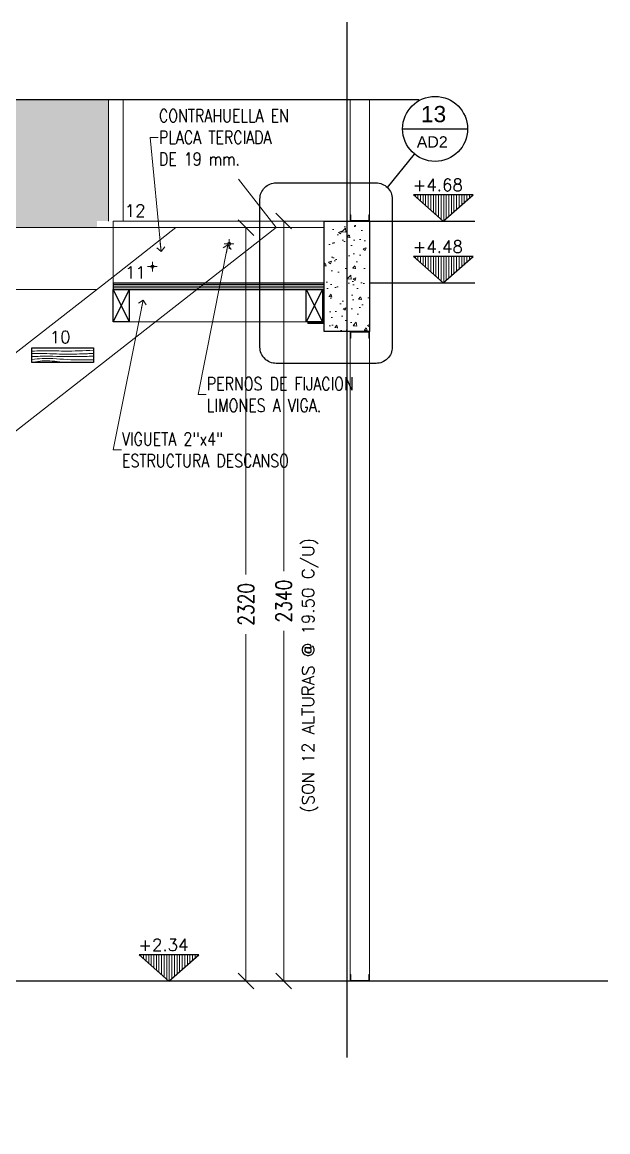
# Model space of a CAD drawing. Header units: metres. Extents: x -40 to 265, y 63 to 163.
# Drawn here: x 217.017 to 218.821, y 152.892 to 156.309 of the extents above; entities that cross this region are included whole.
import ezdxf
from ezdxf.enums import TextEntityAlignment as Align

# ---------------------------------------------------------------- set-up
doc = ezdxf.new("R2010")
doc.units = ezdxf.units.M
doc.header["$LTSCALE"] = 5
doc.header["$MEASUREMENT"] = 0
doc.layers.get('0').update_dxf_attribs({"color": 30})
doc.layers.get('DEFPOINTS').update_dxf_attribs({"color": 210})
for name, color, linetype, lineweight in [('A-ANNO-DIMS', 3, 'Continuous', 18), ('A-ANNO-TEXT', 3, 'Continuous', 18), ('A-DETL-GRPH', 4, 'Continuous', 25), ('A-DETL-MBND', 3, 'Continuous', 18), ('A-DETL-MCUT', 4, 'Continuous', 25), ('A-DETL-PATT', 8, 'Continuous', 18)]:
    doc.layers.add(name, color=color, linetype=linetype, lineweight=lineweight)
doc.styles.add('E-ARIAL', font='arial.ttf')
doc.styles.add('E-ROMANS', font='romans.shx', dxfattribs={"width": 0.8})
doc.dimstyles.new('E-0010_TICK_18', dxfattribs={"dimscale": 0.001, "dimtxt": 18, "dimasz": 18, "dimexe": 9, "dimexo": 6, "dimgap": 9, "dimtad": 0, "dimdec": 0, "dimlfac": 1000, "dimzin": 0, "dimdsep": 46, "dimtxsty": 'E-ROMANS', "dimblk": 'OBLIQUE', "dimcen": 9, "dimclrd": 256, "dimclre": 256, "dimclrt": 256, "dimadec": 0, "dimazin": 0, "dimtfac": 1, "dimtdec": 0, "dimtmove": 1, "dimatfit": 3, "dimldrblk": 'OPEN90', "dimfxl": 1, "dimtfill": 1, "dimtolj": 1, "dimtzin": 0, "dimarcsym": 0})
doc.dimstyles.new('E-0020_TICK_24', dxfattribs={"dimscale": 0.001, "dimtxt": 48, "dimasz": 48, "dimexe": 24, "dimexo": 16, "dimgap": 24, "dimtad": 0, "dimdec": 0, "dimlfac": 1000, "dimzin": 0, "dimdsep": 46, "dimtxsty": 'E-ROMANS', "dimblk": 'OBLIQUE', "dimcen": 24, "dimclrd": 256, "dimclre": 256, "dimclrt": 256, "dimadec": 0, "dimazin": 0, "dimtfac": 1, "dimtdec": 0, "dimtmove": 1, "dimatfit": 3, "dimldrblk": 'OPEN90', "dimfxl": 1, "dimtfill": 1, "dimtolj": 1, "dimtzin": 0, "dimlwd": -1, "dimarcsym": 0})

# ---------------------------------------------------------------- blocks, each defined once
blk = doc.blocks.new('_Oblique')
at = {"color": 0, "linetype": 'ByBlock', "lineweight": -2}
blk.add_line((-0.5, -0.5), (0.5, 0.5), dxfattribs=at)
blk = doc.blocks.new('*D44')
at = {"layer": 'A-ANNO-DIMS', "lineweight": -2, "transparency": 16777216}
for p, q in [((217.2992, 155.6966), (217.8469, 155.6966)), ((217.2992, 153.3564), (217.8469, 153.3564))]:
    blk.add_line(p, q, dxfattribs=at)
at = {"layer": 'A-ANNO-DIMS', "transparency": 16777216}
for p, q in [((217.8229, 155.6966), (217.8229, 154.6182)), ((217.8229, 153.3564), (217.8229, 154.4348))]:
    blk.add_line(p, q, dxfattribs=at)
at = {"layer": 'DEFPOINTS', "color": 0, "transparency": 16777216}
for p in [(217.2832, 155.6966), (217.2832, 153.3564), (217.8229, 153.3564)]:
    blk.add_point(p, dxfattribs=at)
at = {"layer": 'A-ANNO-DIMS', "transparency": 16777216, "xscale": 0.048, "yscale": 0.048, "zscale": 0.048}
for p, rotation in [((217.8229, 155.6966), 90), ((217.8229, 153.3564), 270)]:
    blk.add_blockref('_Oblique', p, dxfattribs=dict(at, rotation=rotation))
at = {"layer": 'A-ANNO-DIMS', "transparency": 16777216, "insert": (217.8229, 154.5265), "char_height": 0.048, "attachment_point": 5, "rotation": 90, "style": 'E-ROMANS', "bg_fill": 3, "box_fill_scale": 1.25, "bg_fill_color": 256, "bg_fill_true_color": 13158600, "bg_fill_transparency": 0}
blk.add_mtext('\\A1;2340', dxfattribs=at)
blk = doc.blocks.new('_Open90')
at = {"color": 0, "linetype": 'ByBlock', "lineweight": -2}
for p, q in [((0, 0), (-1, 0)), ((-0.5, 0.5), (0, 0)), ((0, 0), (-0.5, -0.5))]:
    blk.add_line(p, q, dxfattribs=at)
blk = doc.blocks.new('*D45')
at = {"layer": 'A-ANNO-DIMS', "lineweight": -2, "transparency": 16777216}
for p, q in [((217.1806, 155.6766), (217.7307, 155.6766)), ((217.1806, 153.3564), (217.7307, 153.3564))]:
    blk.add_line(p, q, dxfattribs=at)
at = {"layer": 'A-ANNO-DIMS', "transparency": 16777216}
for p, q in [((217.7067, 155.6766), (217.7067, 154.6082)), ((217.7067, 153.3564), (217.7067, 154.4248))]:
    blk.add_line(p, q, dxfattribs=at)
at = {"layer": 'DEFPOINTS', "color": 0, "transparency": 16777216}
for p in [(217.1646, 155.6766), (217.1646, 153.3564), (217.7067, 153.3564)]:
    blk.add_point(p, dxfattribs=at)
at = {"layer": 'A-ANNO-DIMS', "transparency": 16777216, "xscale": 0.048, "yscale": 0.048, "zscale": 0.048}
for p, rotation in [((217.7067, 155.6766), 90), ((217.7067, 153.3564), 270)]:
    blk.add_blockref('_Oblique', p, dxfattribs=dict(at, rotation=rotation))
at = {"layer": 'A-ANNO-DIMS', "transparency": 16777216, "insert": (217.7067, 154.5165), "char_height": 0.048, "attachment_point": 5, "rotation": 90, "style": 'E-ROMANS', "bg_fill": 3, "box_fill_scale": 1.25, "bg_fill_color": 256, "bg_fill_true_color": 13158600, "bg_fill_transparency": 0}
blk.add_mtext('\\A1;2320', dxfattribs=at)
blk = doc.blocks.new('QM-ARQ-DET')
at = {"layer": 'A-DETL-PATT'}
h = blk.add_hatch(dxfattribs=at)
h.set_pattern_fill('ANSI31', color=256, scale=0.0025, angle=225, style=0)
h.set_pattern_definition([(270, (116.0727845, 89.863818), (-0.0079375, -8e-19), [])])
h.paths.add_polyline_path([(218.4065, 155.7775), (218.3145, 155.6963), (218.2225, 155.7775)])
h = blk.add_hatch(dxfattribs=at)
h.set_pattern_fill('AR-CONC', color=256, scale=0.0005, style=0)
h.set_pattern_definition([(50, (0, 0), (0.091092334, -0.007969543), [0.009525, -0.104775]), (355, (0, 0), (-0.017621413, 0.09552832), [0.00762, -0.08382]), (100.451, (0.00759, -0.00066), (0.07347125, 0.087558344), [0.008095, -0.089045]), (46.1842, (0, 0.0254), (0.13553952, -0.021021164), [0.0142875, -0.1571625]), (96.6356, (0.0113, 0.02365), (0.11870212, 0.12371278), [0.0121425, -0.1335675]), (351.184, (0, 0.0254), (0.1187023, 0.12371256), [0.01143, -0.12573]), (21, (0.0127, 0.01905), (0.07580744, -0.05113276), [0.009525, -0.104775]), (326, (0.0127, 0.01905), (0.030901014, 0.092093983), [0.00762, -0.08382]), (71.4514, (0.01902, 0.01479), (0.106708245, 0.04096143), [0.008095, -0.089045]), (37.5, (0, 0), (0.0015443016, 0.0422775194), [0, -0.082804, 0, -0.08509, 0, -0.0841375]), (7.5, (0, 0), (0.033409831, 0.0500902874), [0, -0.048514, 0, -0.080899, 0, -0.0320675]), (327.5, (-0.02832, 0), (0.0677952976, -0.002864372), [0, -0.03175, 0, -0.09906, 0, -0.131445]), (317.5, (-0.04102, 0), (0.074064591, 0.012713246), [0, -0.041275, 0, -0.065786, 0, -0.093345])])
h.paths.add_polyline_path([(217.9474, 155.3564), (218.0874, 155.3564), (218.0874, 155.6964), (218.0274, 155.6964), (217.9474, 155.6964)])
h = blk.add_hatch(dxfattribs=at)
h.set_pattern_fill('ANSI31', color=256, scale=0.0025, angle=225, style=0)
h.set_pattern_definition([(270, (116.0727845, 89.673818), (-0.0079375, -8e-19), [])])
h.paths.add_polyline_path([(218.4065, 155.5875), (218.3145, 155.5063), (218.2225, 155.5875)])
h = blk.add_hatch(dxfattribs=at)
h.set_pattern_fill('STEEL', color=256, scale=0.02, angle=90, style=0)
h.set_pattern_definition([(225, (282.8810214, 120.9979023), (-0.00176776695, 0.00176776695), []), (225, (282.8797714, 120.9979023), (-0.00176776695, 0.00176776695), [])])
h.paths.add_polyline_path([(217.8974, 155.3814), (217.8974, 155.3864), (217.9424, 155.3864), (217.9424, 155.4314), (217.9474, 155.4314), (217.9474, 155.3814)])
h = blk.add_hatch(dxfattribs=at)
h.set_pattern_fill('ANSI31', color=256, scale=0.0025, angle=225, style=0)
h.set_pattern_definition([(270, (115.227573, 87.523818), (-0.0079375, -8e-19), [])])
h.paths.add_polyline_path([(217.5613, 153.4375), (217.4693, 153.3563), (217.3773, 153.4375)])
at = {"layer": 'A-DETL-GRPH'}
for p, q in [((218.0174, 156.3091), (218.0174, 153.1211)), ((216.5181, 156.0711), (218.239, 156.0711)), ((218.1893, 155.9806), (218.3893, 155.9806)), ((218.1426, 155.7999), (218.2263, 155.9029)), ((217.2974, 155.4864), (217.3474, 155.3864)), ((217.3474, 155.4864), (217.2974, 155.3864)), ((217.8924, 155.4864), (217.9424, 155.3864)), ((217.9424, 155.4864), (217.8924, 155.3864))]:
    blk.add_line(p, q, dxfattribs=at)
for points in [[(218.3146, 155.6964), (218.4066, 155.7776), (218.2226, 155.7776)], [(218.3146, 155.5064), (218.4066, 155.5876), (218.2226, 155.5876)], [(217.4693, 153.3564), (217.5613, 153.4376), (217.3773, 153.4376)]]:
    blk.add_lwpolyline(points, close=True, dxfattribs=at)
blk.add_circle((218.2893, 155.9806), 0.1, dxfattribs=at)
at = {"layer": 'A-DETL-MBND'}
for p, q in [((217.2832, 155.6966), (217.2832, 156.0711)), ((217.3282, 156.0711), (217.3282, 155.6966)), ((218.0274, 156.0684), (218.0274, 155.7164)), ((218.0874, 156.0684), (218.0874, 155.7164)), ((218.0274, 155.6964), (218.0274, 155.7164)), ((218.0274, 155.7164), (218.0294, 155.7164)), ((218.0294, 155.6984), (218.0294, 155.7164)), ((218.0854, 155.7164), (218.0854, 155.6984)), ((218.0854, 155.7164), (218.0874, 155.7164)), ((218.0874, 155.7164), (218.0874, 155.6964)), ((218.0874, 155.6964), (218.0274, 155.6964)), ((218.0854, 155.6984), (218.0294, 155.6984)), ((217.6546, 155.6114), (217.6546, 155.6414)), ((217.6696, 155.6264), (217.6396, 155.6264)), ((217.4185, 155.5414), (217.4185, 155.5714)), ((217.4335, 155.5564), (217.4035, 155.5564)), ((217.2475, 155.4864), (215.0874, 155.4864)), ((218.0874, 155.3564), (218.0274, 155.3564)), ((218.0274, 155.3564), (218.0274, 155.3364)), ((218.0274, 155.3364), (218.0294, 155.3364)), ((218.0274, 153.3564), (218.0274, 155.3364)), ((218.0854, 155.3544), (218.0294, 155.3544)), ((218.0294, 155.3544), (218.0294, 155.3364)), ((218.0854, 155.3364), (218.0854, 155.3544)), ((218.0854, 155.3364), (218.0874, 155.3364)), ((218.0874, 155.3364), (218.0874, 155.3564)), ((218.0874, 153.3564), (218.0874, 155.3364)), ((218.0274, 153.3564), (218.0274, 153.3764)), ((218.0274, 153.3764), (218.0294, 153.3764)), ((218.0874, 153.3564), (218.0274, 153.3564)), ((218.0294, 153.3584), (218.0294, 153.3764)), ((218.0854, 153.3584), (218.0294, 153.3584)), ((218.0854, 153.3764), (218.0854, 153.3584)), ((218.0854, 153.3764), (218.0874, 153.3764)), ((218.0874, 153.3764), (218.0874, 153.3564))]:
    blk.add_line(p, q, dxfattribs=at)
for points in [[(217.8974, 155.3814), (217.8974, 155.3864), (217.9424, 155.3864), (217.9424, 155.4314), (217.9474, 155.4314)], [(217.8974, 155.3814), (217.9474, 155.3814), (217.9474, 155.4314)]]:
    blk.add_lwpolyline(points, dxfattribs=at)
for centre in [(217.6546, 155.6264), (217.4185, 155.5564)]:
    blk.add_circle(centre, 0.005, dxfattribs=at)
at = {"layer": 'A-DETL-MCUT'}
for p, q in [((218.0874, 155.6964), (218.4119, 155.6964)), ((218.0874, 155.5064), (218.4119, 155.5064)), ((218.8213, 153.3564), (215.0874, 153.3564))]:
    blk.add_line(p, q, dxfattribs=at)
for points in [[(217.9474, 155.6964), (218.0874, 155.6964), (218.0874, 155.3564), (217.9474, 155.3564)], [(217.0474, 155.3064), (217.2374, 155.3064), (217.2374, 155.2614), (217.0474, 155.2614)]]:
    blk.add_lwpolyline(points, close=True, dxfattribs=at)
for points in [[(217.2974, 155.3864), (217.2974, 155.4864), (217.3474, 155.4864), (217.3474, 155.3864), (217.2974, 155.3864)], [(217.8924, 155.3864), (217.8924, 155.4864), (217.9424, 155.4864), (217.9424, 155.3864), (217.8924, 155.3864)]]:
    blk.add_lwpolyline(points, dxfattribs=at)
at = {"layer": 'A-DETL-PATT'}
blk.add_open_spline([(217.0519, 155.2614), (217.061, 155.2634), (217.0903, 155.2689), (217.12, 155.2652), (217.1406, 155.2614)], degree=3, knots=[0.01379422, 0.01379422, 0.01379422, 0.01379422, 0.04139722, 0.10332334, 0.10332334, 0.10332334, 0.10332334], dxfattribs=at)
at = {"layer": 'A-ANNO-TEXT', "style": 'E-ARIAL'}
for s, height, p in [('13', 0.05, (218.2846, 156.0262)), ('AD2', 0.035, (218.2804, 155.9404))]:
    blk.add_text(s, height=height, dxfattribs=at).set_placement(p, align=Align.MIDDLE_CENTER)
at = {"layer": 'A-ANNO-TEXT', "style": 'E-ROMANS'}
for s, p in [('+4.68', (218.2206, 155.7892)), ('12', (217.3331, 155.7098)), ('+4.48', (218.2206, 155.5992)), ('11', (217.3342, 155.5198)), ('10', (217.1022, 155.3205)), ('+2.34', (217.3754, 153.4492))]:
    blk.add_text(s, height=0.0375, dxfattribs=at).set_placement(p)
blk.add_text('(SON 12 ALTURAS @ 19.50 C/U)', height=0.0375, rotation=90, dxfattribs=at).set_placement((217.9168, 153.8755))
at = {"layer": 'A-ANNO-TEXT', "insert": (217.4385, 155.9543), "char_height": 0.04, "attachment_point": 4, "style": 'E-ROMANS'}
blk.add_mtext('CONTRAHUELLA EN\\PPLACA TERCIADA\\PDE 19 mm.', dxfattribs=at)
at = {"layer": 'A-ANNO-DIMS'}
dim = blk.add_linear_dim(base=(217.8229, 153.3564), p1=(217.2832, 155.6966), p2=(217.2832, 153.3564), angle=90, dimstyle='E-0020_TICK_24', dxfattribs=at)
dim.commit()
dim.dimension.update_dxf_attribs({"geometry": '*D44', "text_midpoint": (217.8229, 154.5265)})
dim = blk.add_linear_dim(base=(217.7067, 153.3564), p1=(217.1646, 155.6766), p2=(217.1646, 153.3564), angle=90, dimstyle='E-0020_TICK_24', dxfattribs=at)
dim.commit()
dim.dimension.update_dxf_attribs({"geometry": '*D45', "text_midpoint": (217.7067, 154.5165)})
at = {"layer": 'A-DETL-PATT'}
h = blk.add_hatch(dxfattribs=at)
h.set_pattern_fill('AR-SAND', color=256, scale=0.002, style=0)
h.set_pattern_definition([(37.5, (0, 0), (-0.003200063, 0.097882647), [0, -0.077216, 0, -0.08636, 0, -0.08255]), (7.5, (0, 0), (0.089904657, 0.14336502), [0, -0.041656, 0, -0.069596, 0, -0.02667]), (327.5, (-0.06248, 0), (0.158198474, 0.000287437), [0, -0.0254, 0, -0.09144, 0, -0.11938]), (317.5, (-0.06248, 0), (0.15271129, 0.044585865), [0, -0.0127, 0, -0.059944, 0, -0.06858])])
h.paths.add_polyline_path([(217.2474, 155.6764), (217.2474, 155.6964), (217.2832, 155.6964), (217.2832, 156.0711), (216.5181, 156.0711), (216.482, 156.0086), (216.4099, 156.1336), (216.3738, 156.0711), (215.0874, 156.0711), (215.0874, 155.6764), (215.9845, 155.6764), (215.9845, 155.7922, -0.414214), (215.8845, 155.8922, -1), (216.0845, 155.8922, -0.414214), (215.9845, 155.7922), (215.9845, 155.6764)])
h.paths.add_polyline_path([(215.3164, 150.5009), (216.07, 150.5009), (216.07, 150.5866), (215.3164, 150.5866)], flags=9)
at = {"layer": 'A-DETL-GRPH'}
blk.add_lwpolyline([(217.7998, 155.8146), (218.1073, 155.8146, -0.414214), (218.1573, 155.7646), (218.1573, 155.3085, -0.414214), (218.1073, 155.2585), (217.7998, 155.2585, -0.414214), (217.7498, 155.3085), (217.7498, 155.7646, -0.414214)], format="xyb", close=True, dxfattribs=at)
at = {"layer": 'A-DETL-MBND'}
for p, q in [((217.2974, 155.6764), (215.0874, 155.6764)), ((217.9474, 155.6964), (217.2974, 155.6964)), ((217.2974, 155.6764), (217.2974, 155.6964)), ((217.2974, 155.6764), (217.9474, 155.6764)), ((217.2974, 155.6764), (217.2974, 155.5064)), ((217.2974, 155.5253), (217.4911, 155.6764)), ((217.4282, 155.3864), (217.8, 155.6764)), ((215.7974, 154.3553), (217.2974, 155.5253)), ((215.9874, 154.2625), (217.4282, 155.3864)), ((217.3474, 155.3864), (217.8974, 155.3864))]:
    blk.add_line(p, q, dxfattribs=at)
at = {"layer": 'A-DETL-MCUT'}
for p, q in [((217.2974, 155.5064), (217.2974, 155.4864)), ((217.2974, 155.5064), (217.9474, 155.5064)), ((217.2974, 155.4864), (217.9474, 155.4864))]:
    blk.add_line(p, q, dxfattribs=at)
at = {"layer": 'A-DETL-PATT'}
for p, q in [((217.8, 155.6764), (217.6832, 155.8262)), ((217.2974, 155.5014), (217.9474, 155.5014)), ((217.2974, 155.4964), (217.9474, 155.4964)), ((217.2974, 155.4914), (217.9474, 155.4914))]:
    blk.add_line(p, q, dxfattribs=at)
for points, knots in [([(217.0474, 155.2961), (217.0576, 155.2966), (217.0909, 155.2981), (217.1543, 155.2952), (217.2073, 155.2976), (217.2374, 155.299)], [0.0106675, 0.0106675, 0.0106675, 0.0106675, 0.0415716, 0.1106641, 0.2007378, 0.2007378, 0.2007378, 0.2007378]), ([(217.0474, 155.2892), (217.056, 155.2893), (217.091, 155.2894), (217.1479, 155.2852), (217.2026, 155.2879), (217.2309, 155.2888), (217.2374, 155.289)], [0.0047227, 0.0047227, 0.0047227, 0.0047227, 0.030517, 0.1098173, 0.1755356, 0.1947948, 0.1947948, 0.1947948, 0.1947948]), ([(217.0474, 155.2797), (217.0557, 155.2799), (217.0987, 155.2812), (217.1575, 155.2785), (217.2125, 155.2801), (217.2328, 155.2805), (217.2374, 155.2805)], [0.0059972, 0.0059972, 0.0059972, 0.0059972, 0.0309525, 0.1352224, 0.1822772, 0.1960193, 0.1960193, 0.1960193, 0.1960193]), ([(217.0474, 155.2705), (217.0578, 155.2718), (217.0975, 155.2763), (217.1609, 155.268), (217.2138, 155.2692), (217.2374, 155.2697)], [0.0064552, 0.0064552, 0.0064552, 0.0064552, 0.0379145, 0.1261572, 0.1966929, 0.1966929, 0.1966929, 0.1966929])]:
    blk.add_open_spline(points, degree=3, knots=knots, dxfattribs=at)
at = {"layer": 'A-ANNO-TEXT', "char_height": 0.04, "attachment_point": 4, "style": 'E-ROMANS'}
for s, insert in [('PERNOS DE FIJACION\\PLIMONES A VIGA. ', (217.5861, 155.1622)), ('VIGUETA 2"x4"\\PESTRUCTURA DESCANSO', (217.3248, 154.992))]:
    blk.add_mtext(s, dxfattribs=dict(at, insert=insert))
at = {"layer": 'A-DETL-GRPH', "annotation_type": 0, "has_hookline": 1, "hookline_direction": 0}
for points, text_width in [([(217.4453, 155.6035), (217.4115, 155.9543), (217.4365, 155.9543)], 0.4419), ([(217.6512, 155.6237), (217.5591, 155.1622), (217.5841, 155.1622)], 0.5059), ([(217.3899, 155.4536), (217.2978, 154.992), (217.3228, 154.992)], 0.5684)]:
    blk.add_leader(points, dimstyle='E-0010_TICK_18', override={"dimscale": 1, "dimtxt": 0.04, "dimasz": 0.025, "dimexe": 0.0015, "dimexo": 0.0005, "dimgap": 0.002, "dimtad": 0, "dimdec": 2, "dimlfac": 100, "dimtxsty": 'E-ROMANS', "dimcen": 4, "dimse1": 1, "dimse2": 1, "dimclrd": 1, "dimclre": 1, "dimclrt": 2, "dimtfac": 4, "dimtofl": 0}, dxfattribs=dict(at, text_width=text_width))

msp = doc.modelspace()

# ---------------------------------------------------------------- block references
at = {"layer": 'A-DETL-MBND'}
msp.add_blockref('QM-ARQ-DET', (0, 0), dxfattribs=at)

doc.saveas('drawing.dxf')
